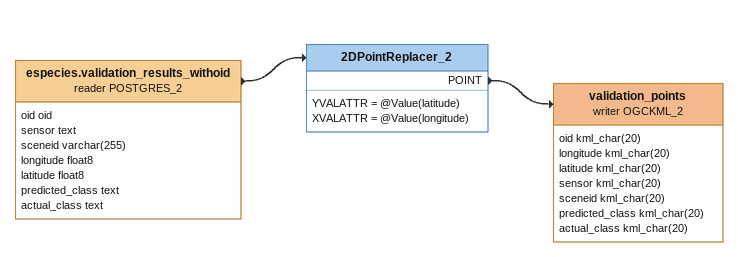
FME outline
especies.validation_results_withoid (reader POSTGRES_2)
    attributes: oid oid, sensor text, sceneid varchar(255), longitude float8, latitude float8, predicted_class text, actual_class text
    -> 2DPointReplacer_2
2DPointReplacer_2
    YVALATTR = @Value(latitude)
    XVALATTR = @Value(longitude)
    POINT -> validation_points (writer OGCKML_2)
validation_points (writer OGCKML_2)
    attributes: oid kml_char(20), longitude kml_char(20), latitude kml_char(20), sensor kml_char(20), sceneid kml_char(20), predicted_class kml_char(20), actual_class kml_char(20)
